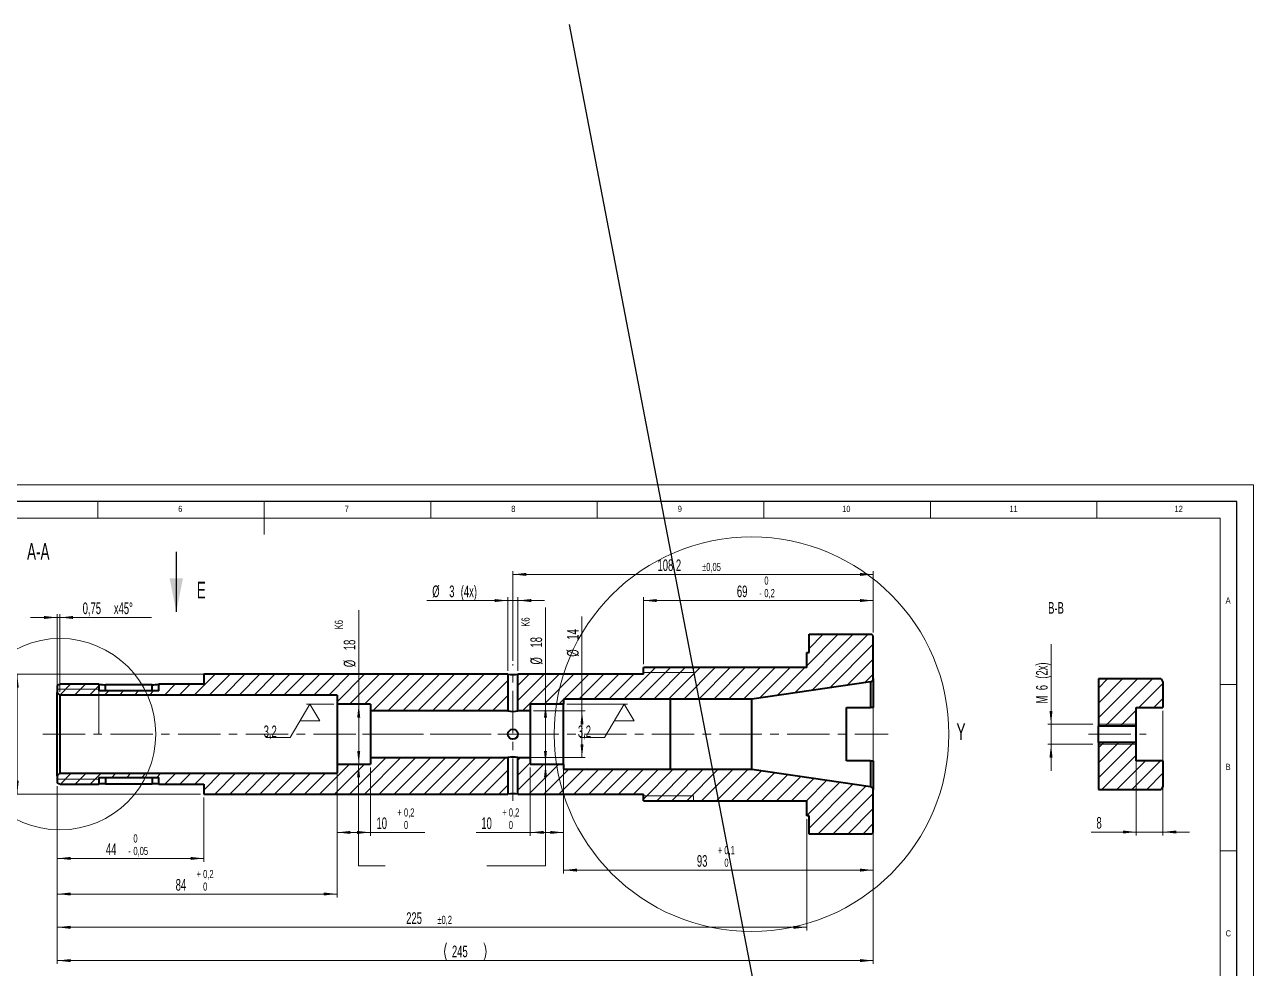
# Model space of a CAD drawing. Header units: millimetres. Extents: x 0 to 597, y 0 to 558.
# Drawn here: x 225 to 594, y 274.7 to 558.2 of the extents above; entities that cross this region are included whole.
import ezdxf

# ---------------------------------------------------------------- set-up
doc = ezdxf.new("R2010")
doc.units = ezdxf.units.MM
doc.linetypes.add('CENTERX2', pattern=[20.32, 12.7, -2.54, 2.54, -2.54])
doc.linetypes.add('HIDDEN', pattern=[1.905, 1.27, -0.635])
doc.styles.add('SLDTEXTSTYLE1', font='TXT', dxfattribs={"width": 0.605})
doc.styles.add('SLDTEXTSTYLE3', font='TXT', dxfattribs={"width": 0.75})
doc.dimstyles.new('SLDDIMSTYLE0', dxfattribs={"dimtxt": 3.5, "dimasz": 4, "dimexe": 0, "dimexo": 0.0625, "dimgap": 0.875, "dimtad": 1, "dimrnd": 1e-09, "dimzin": 12, "dimdsep": 46, "dimtxsty": 'SLDTEXTSTYLE1', "dimsah": 1, "dimcen": 0.09, "dimadec": 0, "dimazin": 0, "dimtfac": 1, "dimtdec": 1, "dimtofl": 0, "dimtmove": 0, "dimatfit": 3, "dimfxl": 1, "dimfrac": 2, "dimtolj": 1, "dimtzin": 12, "dimarcsym": 0})
doc.dimstyles.new('SLDDIMSTYLE10', dxfattribs={"dimtxt": 3.5, "dimasz": 4, "dimexe": 0, "dimexo": 0.0625, "dimgap": 0.875, "dimtad": 1, "dimrnd": 1e-09, "dimzin": 12, "dimdsep": 46, "dimtxsty": 'SLDTEXTSTYLE1', "dimsah": 1, "dimcen": 0.09, "dimadec": 0, "dimazin": 0, "dimtol": 1, "dimtp": 0.2, "dimtm": 0.2, "dimtfac": 1, "dimtdec": 1, "dimtofl": 0, "dimtmove": 0, "dimatfit": 3, "dimfxl": 1, "dimfrac": 2, "dimtolj": 1, "dimarcsym": 0})
doc.dimstyles.new('SLDDIMSTYLE11', dxfattribs={"dimtxt": 3.5, "dimasz": 4, "dimexe": 0, "dimexo": 0.0625, "dimgap": 0.875, "dimtad": 1, "dimrnd": 1e-09, "dimzin": 12, "dimdsep": 46, "dimtxsty": 'SLDTEXTSTYLE1', "dimsah": 1, "dimcen": 0.09, "dimadec": 0, "dimazin": 0, "dimtol": 1, "dimtp": 0.05, "dimtm": 0.05, "dimtfac": 1, "dimtofl": 0, "dimtmove": 0, "dimatfit": 3, "dimfxl": 1, "dimfrac": 2, "dimtolj": 1, "dimarcsym": 0})
doc.dimstyles.new('SLDDIMSTYLE18', dxfattribs={"dimtxt": 0, "dimasz": 4, "dimexe": 0, "dimexo": 0.0625, "dimgap": 0, "dimtad": 0, "dimtih": 1, "dimtoh": 1, "dimdec": 0, "dimrnd": 1e-09, "dimzin": 0, "dimdsep": 46, "dimtxsty": 'Standard', "dimblk1": 'NONE', "dimblk2": 'NONE', "dimsah": 1, "dimcen": 0.09, "dimadec": 0, "dimazin": 0, "dimtfac": 4, "dimtdec": 0, "dimtofl": 0, "dimtmove": 0, "dimatfit": 3, "dimldrblk": 'NONE', "dimfxl": 1, "dimfrac": 2, "dimtolj": 1, "dimtzin": 0, "dimarcsym": 0})
doc.dimstyles.new('SLDDIMSTYLE28', dxfattribs={"dimtxt": 3.5, "dimasz": 4, "dimexe": 0, "dimexo": 0.0625, "dimgap": 0.875, "dimtad": 1, "dimrnd": 1e-09, "dimzin": 12, "dimdsep": 46, "dimtxsty": 'SLDTEXTSTYLE1', "dimsah": 1, "dimcen": 0.09, "dimadec": 0, "dimazin": 0, "dimtfac": 1, "dimtdec": 1, "dimtofl": 0, "dimtmove": 0, "dimatfit": 3, "dimfxl": 1, "dimfrac": 2, "dimtolj": 1, "dimtzin": 12, "dimarcsym": 0})
doc.dimstyles.new('SLDDIMSTYLE3', dxfattribs={"dimtxt": 3.5, "dimasz": 4, "dimexe": 0, "dimexo": 0.0625, "dimgap": 0.875, "dimtad": 1, "dimrnd": 1e-09, "dimzin": 12, "dimdsep": 46, "dimtxsty": 'SLDTEXTSTYLE1', "dimsah": 1, "dimcen": 0.09, "dimadec": 0, "dimazin": 0, "dimtfac": 1, "dimtdec": 1, "dimtofl": 0, "dimtmove": 0, "dimatfit": 3, "dimfxl": 1, "dimfrac": 2, "dimtolj": 1, "dimtzin": 12, "dimarcsym": 0})
doc.dimstyles.new('SLDDIMSTYLE4', dxfattribs={"dimtxt": 3.5, "dimasz": 4, "dimexe": 0, "dimexo": 0.0625, "dimgap": 0.875, "dimtad": 1, "dimrnd": 1e-09, "dimzin": 12, "dimdsep": 46, "dimtxsty": 'SLDTEXTSTYLE1', "dimsah": 1, "dimcen": 0.09, "dimadec": 0, "dimazin": 0, "dimtol": 1, "dimtm": 0.05, "dimtfac": 1, "dimtofl": 0, "dimtmove": 0, "dimatfit": 3, "dimfxl": 1, "dimfrac": 2, "dimtolj": 1, "dimarcsym": 0})
doc.dimstyles.new('SLDDIMSTYLE5', dxfattribs={"dimtxt": 3.5, "dimasz": 4, "dimexe": 0, "dimexo": 0.0625, "dimgap": 0.875, "dimtad": 1, "dimrnd": 1e-09, "dimzin": 12, "dimdsep": 46, "dimtxsty": 'SLDTEXTSTYLE1', "dimsah": 1, "dimcen": 0.09, "dimadec": 0, "dimazin": 0, "dimtol": 1, "dimtp": 0.2, "dimtfac": 1, "dimtdec": 1, "dimtofl": 0, "dimtmove": 0, "dimatfit": 3, "dimfxl": 1, "dimfrac": 2, "dimtolj": 1, "dimarcsym": 0})
doc.dimstyles.new('SLDDIMSTYLE6', dxfattribs={"dimtxt": 3.5, "dimasz": 4, "dimexe": 0, "dimexo": 0.0625, "dimgap": 0.875, "dimtad": 1, "dimrnd": 1e-09, "dimzin": 12, "dimdsep": 46, "dimtxsty": 'SLDTEXTSTYLE1', "dimsah": 1, "dimcen": 0.09, "dimadec": 0, "dimazin": 0, "dimtfac": 1, "dimtdec": 1, "dimtofl": 0, "dimtmove": 0, "dimatfit": 3, "dimfxl": 1, "dimfrac": 2, "dimtolj": 1, "dimtzin": 12, "dimarcsym": 0})
doc.dimstyles.new('SLDDIMSTYLE7', dxfattribs={"dimtxt": 3.5, "dimasz": 4, "dimexe": 0, "dimexo": 0.0625, "dimgap": 0.875, "dimtad": 1, "dimrnd": 1e-09, "dimzin": 12, "dimdsep": 46, "dimtxsty": 'SLDTEXTSTYLE1', "dimsah": 1, "dimcen": 0.09, "dimadec": 0, "dimazin": 0, "dimtfac": 1, "dimtofl": 0, "dimtmove": 0, "dimatfit": 3, "dimfxl": 1, "dimfrac": 2, "dimtolj": 1, "dimtzin": 12, "dimarcsym": 0})
doc.dimstyles.new('SLDDIMSTYLE8', dxfattribs={"dimtxt": 3.5, "dimasz": 4, "dimexe": 0, "dimexo": 0.0625, "dimgap": 0.875, "dimtad": 1, "dimrnd": 1e-09, "dimzin": 12, "dimdsep": 46, "dimtxsty": 'SLDTEXTSTYLE1', "dimsah": 1, "dimcen": 0.09, "dimadec": 0, "dimazin": 0, "dimtol": 1, "dimtm": 0.2, "dimtfac": 1, "dimtdec": 1, "dimtofl": 0, "dimtmove": 0, "dimatfit": 3, "dimfxl": 1, "dimfrac": 2, "dimtolj": 1, "dimarcsym": 0})
doc.dimstyles.new('SLDDIMSTYLE9', dxfattribs={"dimtxt": 3.5, "dimasz": 4, "dimexe": 0, "dimexo": 0.0625, "dimgap": 0.875, "dimtad": 1, "dimrnd": 1e-09, "dimzin": 12, "dimdsep": 46, "dimtxsty": 'SLDTEXTSTYLE1', "dimsah": 1, "dimcen": 0.09, "dimadec": 0, "dimazin": 0, "dimtol": 1, "dimtp": 0.1, "dimtfac": 1, "dimtdec": 1, "dimtofl": 0, "dimtmove": 0, "dimatfit": 3, "dimfxl": 1, "dimfrac": 2, "dimtolj": 1, "dimarcsym": 0})

# ---------------------------------------------------------------- blocks, each defined once
blk = doc.blocks.new('*D22')
at = {"color": 7, "linetype": 'Continuous', "lineweight": 15}
for p, q in [((372.17, 363.06), (221.84, 363.06)), ((222.84, 327.06), (222.84, 363.06)), ((277.87, 327.06), (221.84, 327.06))]:
    blk.add_line(p, q, dxfattribs=at)
for points in [[(222.84, 363.06), (222.39, 359.06), (223.29, 359.06)], [(222.84, 327.06), (223.29, 331.06), (222.39, 331.06)]]:
    blk.add_solid(points, dxfattribs=at)
at = {"color": 7, "linetype": 'Continuous', "lineweight": 15, "char_height": 3.5, "attachment_point": 1, "rotation": 90, "style": 'SLDTEXTSTYLE1'}
for s, insert in [('36', (218.33, 344.94)), ('%%c', (218.33, 339.84))]:
    blk.add_mtext(s, dxfattribs=dict(at, insert=insert))
blk = doc.blocks.new('*D23')
at = {"color": 7, "linetype": 'Continuous', "lineweight": 15}
for p, q in [((234.87, 380.12), (226.87, 380.12)), ((234.87, 358.56), (234.87, 381.12)), ((234.87, 380.12), (235.62, 380.12)), ((235.62, 357.81), (235.62, 381.12)), ((235.62, 380.12), (263.11, 380.12))]:
    blk.add_line(p, q, dxfattribs=at)
for points in [[(234.87, 380.12), (230.87, 380.57), (230.87, 379.67)], [(235.62, 380.12), (239.62, 379.67), (239.62, 380.57)]]:
    blk.add_solid(points, dxfattribs=at)
at = {"color": 7, "linetype": 'Continuous', "lineweight": 15, "char_height": 3.5, "attachment_point": 1, "style": 'SLDTEXTSTYLE1'}
for s, insert in [('0,75', (242.49, 384.63)), ('x45°', (251.85, 384.63))]:
    blk.add_mtext(s, dxfattribs=dict(at, insert=insert))
blk = doc.blocks.new('*D24')
at = {"color": 7, "linetype": 'Continuous', "lineweight": 15}
for p, q in [((234.87, 329.42), (234.87, 306.75)), ((278.87, 326.06), (278.87, 306.75)), ((234.87, 307.75), (278.87, 307.75))]:
    blk.add_line(p, q, dxfattribs=at)
for points in [[(234.87, 307.75), (238.87, 307.3), (238.87, 308.2)], [(278.87, 307.75), (274.87, 308.2), (274.87, 307.3)]]:
    blk.add_solid(points, dxfattribs=at)
at = {"color": 7, "linetype": 'Continuous', "lineweight": 15, "attachment_point": 1, "style": 'SLDTEXTSTYLE1'}
for s, insert, char_height in [('0', (257.72, 314.97), 2.45), ('44', (249.47, 312.26), 3.5), ('0,05', (257.72, 311.21), 2.45), ('-', (256.18, 311.21), 2.45)]:
    blk.add_mtext(s, dxfattribs=dict(at, insert=insert, char_height=char_height))
blk = doc.blocks.new('*D25')
at = {"color": 7, "linetype": 'Continuous', "lineweight": 15}
for p, q in [((318.87, 332.31), (318.87, 296.06)), ((234.87, 329.42), (234.87, 296.06)), ((234.87, 297.06), (318.87, 297.06))]:
    blk.add_line(p, q, dxfattribs=at)
for points in [[(234.87, 297.06), (238.87, 296.61), (238.87, 297.51)], [(318.87, 297.06), (314.87, 297.51), (314.87, 296.61)]]:
    blk.add_solid(points, dxfattribs=at)
at = {"color": 7, "linetype": 'Continuous', "lineweight": 15, "attachment_point": 1, "style": 'SLDTEXTSTYLE1'}
for s, insert, char_height in [('+', (276.69, 304.28), 2.45), ('0,2', (278.65, 304.28), 2.45), ('84', (270.41, 301.57), 3.5), ('0', (278.65, 300.52), 2.45)]:
    blk.add_mtext(s, dxfattribs=dict(at, insert=insert, char_height=char_height))
blk = doc.blocks.new('*D26')
at = {"color": 7, "linetype": 'Continuous', "lineweight": 15}
for p, q in [((318.87, 335.06), (318.87, 314.56)), ((328.87, 335.06), (328.87, 314.56)), ((318.87, 315.56), (328.87, 315.56)), ((328.87, 315.56), (345.21, 315.56))]:
    blk.add_line(p, q, dxfattribs=at)
for points in [[(318.87, 315.56), (322.87, 315.11), (322.87, 316.01)], [(328.87, 315.56), (324.87, 316.01), (324.87, 315.11)]]:
    blk.add_solid(points, dxfattribs=at)
at = {"color": 7, "linetype": 'Continuous', "lineweight": 15, "attachment_point": 1, "style": 'SLDTEXTSTYLE1'}
for s, insert, char_height in [('+', (336.98, 322.78), 2.45), ('0,2', (338.95, 322.78), 2.45), ('10', (330.71, 320.07), 3.5), ('0', (338.95, 319.02), 2.45)]:
    blk.add_mtext(s, dxfattribs=dict(at, insert=insert, char_height=char_height))
blk = doc.blocks.new('*D27')
at = {"color": 7, "linetype": 'Continuous', "lineweight": 15}
for p, q in [((392.4, 352.06), (392.4, 380.39)), ((377.87, 352.06), (393.4, 352.06)), ((392.4, 352.06), (392.4, 338.06)), ((371.17, 338.06), (393.4, 338.06))]:
    blk.add_line(p, q, dxfattribs=at)
for points in [[(392.4, 352.06), (391.95, 348.06), (392.85, 348.06)], [(392.4, 338.06), (392.85, 342.06), (391.95, 342.06)]]:
    blk.add_solid(points, dxfattribs=at)
at = {"color": 7, "linetype": 'Continuous', "lineweight": 15, "char_height": 3.5, "attachment_point": 1, "rotation": 90, "style": 'SLDTEXTSTYLE1'}
for s, insert in [('14', (387.89, 373.45)), ('%%c', (387.89, 368.35))]:
    blk.add_mtext(s, dxfattribs=dict(at, insert=insert))
blk = doc.blocks.new('*D28')
at = {"color": 7, "linetype": 'Continuous', "lineweight": 15}
for p, q in [((381.44, 354.06), (381.44, 383.07)), ((381.44, 336.06), (381.44, 354.06))]:
    blk.add_line(p, q, dxfattribs=at)
for points in [[(381.44, 354.06), (380.99, 350.06), (381.89, 350.06)], [(381.44, 336.06), (381.89, 340.06), (380.99, 340.06)]]:
    blk.add_solid(points, dxfattribs=at)
at = {"color": 7, "linetype": 'Continuous', "lineweight": 15, "attachment_point": 1, "rotation": 90, "style": 'SLDTEXTSTYLE1'}
for s, insert, char_height in [('K6', (374.22, 377.37), 2.45), ('18', (376.93, 371.09), 3.5), ('%%c', (376.93, 365.99), 3.5)]:
    blk.add_mtext(s, dxfattribs=dict(at, insert=insert, char_height=char_height))
blk = doc.blocks.new('*D29')
at = {"color": 7, "linetype": 'Continuous', "lineweight": 15}
for p, q in [((479.87, 360.8), (479.87, 276.06)), ((234.87, 329.42), (234.87, 276.06)), ((234.87, 277.06), (479.87, 277.06))]:
    blk.add_line(p, q, dxfattribs=at)
for centre, start, end in [((357.14, 279.74), 153.4349, 206.5651), ((357.6, 279.74), 333.4349, 26.5651)]:
    blk.add_arc(centre, 6, start, end, dxfattribs=at)
for points in [[(234.87, 277.06), (238.87, 276.61), (238.87, 277.51)], [(479.87, 277.06), (475.87, 277.51), (475.87, 276.61)]]:
    blk.add_solid(points, dxfattribs=at)
at = {"color": 7, "linetype": 'Continuous', "lineweight": 15, "insert": (353.36, 281.57), "char_height": 3.5, "attachment_point": 1, "style": 'SLDTEXTSTYLE1'}
blk.add_mtext('245', dxfattribs=at)
blk = doc.blocks.new('*D30')
at = {"color": 7, "linetype": 'Continuous', "lineweight": 15}
for p, q in [((376.87, 335.06), (376.87, 314.56)), ((386.87, 335.06), (386.87, 314.56)), ((376.87, 315.56), (360.6, 315.56)), ((376.87, 315.56), (386.87, 315.56))]:
    blk.add_line(p, q, dxfattribs=at)
for points in [[(376.87, 315.56), (380.87, 315.11), (380.87, 316.01)], [(386.87, 315.56), (382.87, 316.01), (382.87, 315.11)]]:
    blk.add_solid(points, dxfattribs=at)
at = {"color": 7, "linetype": 'Continuous', "lineweight": 15, "attachment_point": 1, "style": 'SLDTEXTSTYLE1'}
for s, insert, char_height in [('+', (368.47, 322.78), 2.45), ('0,2', (370.43, 322.78), 2.45), ('10', (362.19, 320.07), 3.5), ('0', (370.43, 319.02), 2.45)]:
    blk.add_mtext(s, dxfattribs=dict(at, insert=insert, char_height=char_height))
blk = doc.blocks.new('*D31')
at = {"color": 7, "linetype": 'Continuous', "lineweight": 15}
for p, q in [((410.87, 366.06), (410.87, 386.21)), ((410.87, 385.21), (479.87, 385.21)), ((479.87, 375.56), (479.87, 386.21))]:
    blk.add_line(p, q, dxfattribs=at)
for points in [[(410.87, 385.21), (414.87, 384.76), (414.87, 385.66)], [(479.87, 385.21), (475.87, 385.66), (475.87, 384.76)]]:
    blk.add_solid(points, dxfattribs=at)
at = {"color": 7, "linetype": 'Continuous', "lineweight": 15, "attachment_point": 1, "style": 'SLDTEXTSTYLE1'}
for s, insert, char_height in [('0', (447.15, 392.43), 2.45), ('69', (438.91, 389.72), 3.5), ('0,2', (447.15, 388.67), 2.45), ('-', (445.61, 388.67), 2.45)]:
    blk.add_mtext(s, dxfattribs=dict(at, insert=insert, char_height=char_height))
blk = doc.blocks.new('*D32')
at = {"color": 7, "linetype": 'Continuous', "lineweight": 15}
for p, q in [((479.87, 352.06), (479.87, 303.24)), ((386.87, 333.56), (386.87, 303.24)), ((386.87, 304.24), (479.87, 304.24))]:
    blk.add_line(p, q, dxfattribs=at)
for points in [[(386.87, 304.24), (390.87, 303.79), (390.87, 304.69)], [(479.87, 304.24), (475.87, 304.69), (475.87, 303.79)]]:
    blk.add_solid(points, dxfattribs=at)
at = {"color": 7, "linetype": 'Continuous', "lineweight": 15, "attachment_point": 1, "style": 'SLDTEXTSTYLE1'}
for s, insert, char_height in [('+', (433.19, 311.46), 2.45), ('0,1', (435.15, 311.46), 2.45), ('93', (426.91, 308.75), 3.5), ('0', (435.15, 307.7), 2.45)]:
    blk.add_mtext(s, dxfattribs=dict(at, insert=insert, char_height=char_height))
blk = doc.blocks.new('*D33')
at = {"color": 7, "linetype": 'Continuous', "lineweight": 15}
for p, q in [((234.87, 329.42), (234.87, 286.06)), ((459.87, 319.56), (459.87, 286.06)), ((234.87, 287.06), (459.87, 287.06))]:
    blk.add_line(p, q, dxfattribs=at)
for points in [[(234.87, 287.06), (238.87, 286.61), (238.87, 287.51)], [(459.87, 287.06), (455.87, 287.51), (455.87, 286.61)]]:
    blk.add_solid(points, dxfattribs=at)
at = {"color": 7, "linetype": 'Continuous', "lineweight": 15, "attachment_point": 1, "style": 'SLDTEXTSTYLE1'}
for s, insert, char_height in [('225', (339.63, 291.57), 3.5), ('±0,2', (348.99, 290.52), 2.45)]:
    blk.add_mtext(s, dxfattribs=dict(at, insert=insert, char_height=char_height))
blk = doc.blocks.new('*D34')
at = {"color": 7, "linetype": 'Continuous', "lineweight": 15}
for q in [(325.37, 382.27), (325.37, 336.06)]:
    blk.add_line((325.37, 354.06), q, dxfattribs=at)
for points in [[(325.37, 354.06), (324.92, 350.06), (325.82, 350.06)], [(325.37, 336.06), (325.82, 340.06), (324.92, 340.06)]]:
    blk.add_solid(points, dxfattribs=at)
at = {"color": 7, "linetype": 'Continuous', "lineweight": 15, "attachment_point": 1, "rotation": 90, "style": 'SLDTEXTSTYLE1'}
for s, insert, char_height in [('K6', (318.15, 376.58), 2.45), ('18', (320.86, 370.3), 3.5), ('%%c', (320.86, 365.2), 3.5)]:
    blk.add_mtext(s, dxfattribs=dict(at, insert=insert, char_height=char_height))
blk = doc.blocks.new('*D35')
at = {"color": 7, "linetype": 'Continuous', "lineweight": 15}
for p, q in [((371.67, 367.06), (371.67, 394.06)), ((479.87, 393.06), (371.67, 393.06)), ((479.87, 375.56), (479.87, 394.06))]:
    blk.add_line(p, q, dxfattribs=at)
for points in [[(371.67, 393.06), (375.67, 392.61), (375.67, 393.51)], [(479.87, 393.06), (475.87, 393.51), (475.87, 392.61)]]:
    blk.add_solid(points, dxfattribs=at)
at = {"color": 7, "linetype": 'Continuous', "lineweight": 15, "attachment_point": 1, "style": 'SLDTEXTSTYLE1'}
for s, insert, char_height in [('108,2', (415.09, 397.57), 3.5), ('±0,05', (428.46, 396.52), 2.45)]:
    blk.add_mtext(s, dxfattribs=dict(at, insert=insert, char_height=char_height))
blk = doc.blocks.new('*D36')
at = {"color": 7, "linetype": 'Continuous', "lineweight": 15}
for p, q in [((370.17, 385.21), (345.85, 385.21)), ((370.17, 364.06), (370.17, 386.21)), ((373.17, 385.21), (370.17, 385.21)), ((373.17, 364.06), (373.17, 386.21)), ((373.17, 385.21), (381.17, 385.21))]:
    blk.add_line(p, q, dxfattribs=at)
for points in [[(370.17, 385.21), (366.17, 385.66), (366.17, 384.76)], [(373.17, 385.21), (377.17, 384.76), (377.17, 385.66)]]:
    blk.add_solid(points, dxfattribs=at)
at = {"color": 7, "linetype": 'Continuous', "lineweight": 15, "char_height": 3.5, "attachment_point": 1, "style": 'SLDTEXTSTYLE1'}
for s, insert in [('%%c', (347.44, 389.72)), ('3', (352.54, 389.72)), (' (4x)', (355.21, 389.72))]:
    blk.add_mtext(s, dxfattribs=dict(at, insert=insert))
blk = doc.blocks.new('SW_SFSYMBOL_2')
at = {"color": 0, "linetype": 'Continuous', "lineweight": 0}
for p, q in [((13.9, 10.91), (8, 0.91)), ((21.04, 10.91), (12.9, 10.91)), ((13.9, 10.91), (16.85, 5.91)), ((10.95, 5.91), (16.85, 5.91)), ((8, 0.91), (0.67, 0.91))]:
    blk.add_line(p, q, dxfattribs=at)
at = {"color": 0, "linetype": 'Continuous', "lineweight": 0, "insert": (0, 4.51), "char_height": 3.5, "attachment_point": 1, "style": 'SLDTEXTSTYLE1'}
blk.add_mtext('3,2', dxfattribs=at)
blk = doc.blocks.new('SW_SFSYMBOL_3')
at = {"color": 0, "linetype": 'Continuous', "lineweight": 0}
for p, q in [((-3.3, 10.91), (14.9, 10.91)), ((13.9, 10.91), (8, 0.91)), ((13.9, 10.91), (16.85, 5.91)), ((10.95, 5.91), (16.85, 5.91)), ((8, 0.91), (0.67, 0.91))]:
    blk.add_line(p, q, dxfattribs=at)
at = {"color": 0, "linetype": 'Continuous', "lineweight": 0, "insert": (0, 4.51), "char_height": 3.5, "attachment_point": 1, "style": 'SLDTEXTSTYLE1'}
blk.add_mtext('3,2', dxfattribs=at)
blk = doc.blocks.new('SW_PROJECTIONARROW_0')
at = {"color": 0, "linetype": 'HIDDEN', "lineweight": 0}
blk.add_line((270.6, 399.84), (270.6, 381.84), dxfattribs=at)
blk.add_line((270.6, 399.84), (270.6, 381.84), dxfattribs=at)
at = {"color": 0, "linetype": 'Continuous', "lineweight": 30}
blk.add_line((270.6, 399.84), (270.6, 381.84), dxfattribs=at)
at = {"color": 0, "linetype": 'Continuous', "lineweight": 40}
blk.add_solid([(270.6, 381.84), (272.6, 391.84), (268.6, 391.84)], dxfattribs=at)
blk.add_solid([(270.6, 381.84), (272.6, 391.84), (268.6, 391.84)], dxfattribs=at)
at = {"color": 0, "linetype": 'Continuous', "lineweight": 40, "insert": (276.74, 390.84), "char_height": 5, "attachment_point": 1, "style": 'SLDTEXTSTYLE1'}
blk.add_mtext('E', dxfattribs=at)
blk.add_mtext('E', dxfattribs=at)
blk = doc.blocks.new('_NONE')
blk = doc.blocks.new('*D71')
at = {"color": 7, "linetype": 'Continuous', "lineweight": 15}
for p, q in [((533.23, 348.06), (533.23, 372.15)), ((545.81, 348.06), (532.23, 348.06)), ((533.23, 348.06), (533.23, 342.06)), ((545.81, 342.06), (532.23, 342.06)), ((533.23, 342.06), (533.23, 334.06))]:
    blk.add_line(p, q, dxfattribs=at)
for points in [[(533.23, 348.06), (533.68, 352.06), (532.78, 352.06)], [(533.23, 342.06), (532.78, 338.06), (533.68, 338.06)]]:
    blk.add_solid(points, dxfattribs=at)
at = {"color": 7, "linetype": 'Continuous', "lineweight": 15, "char_height": 3.5, "attachment_point": 1, "rotation": 90, "style": 'SLDTEXTSTYLE1'}
for s, insert in [(' (2x)', (528.72, 360.94)), ('6', (528.72, 358.27)), ('M', (528.72, 354.27))]:
    blk.add_mtext(s, dxfattribs=dict(at, insert=insert))
blk = doc.blocks.new('*D72')
at = {"color": 7, "linetype": 'Continuous', "lineweight": 15}
for p, q in [((566.81, 352.06), (566.81, 314.68)), ((558.81, 346.56), (558.81, 314.68)), ((558.81, 315.68), (545.3, 315.68)), ((558.81, 315.68), (566.81, 315.68)), ((566.81, 315.68), (574.81, 315.68))]:
    blk.add_line(p, q, dxfattribs=at)
for points in [[(558.81, 315.68), (554.81, 316.13), (554.81, 315.23)], [(566.81, 315.68), (570.81, 315.23), (570.81, 316.13)]]:
    blk.add_solid(points, dxfattribs=at)
at = {"color": 7, "linetype": 'Continuous', "lineweight": 15, "insert": (546.88, 320.19), "char_height": 3.5, "attachment_point": 1, "style": 'SLDTEXTSTYLE1'}
blk.add_mtext('8', dxfattribs=at)

msp = doc.modelspace()

# ---------------------------------------------------------------- hatches: boundary and pattern name
at = {"linetype": 'Continuous', "lineweight": 0}
h = msp.add_hatch(dxfattribs=at)
h.set_pattern_fill('ANSI31', style=0)
edge = h.paths.add_edge_path(flags=0)
edge.add_line((443.35547, 355.60943), (479.01406, 360.80965))
edge.add_arc((478.86976, 361.79918), 1, 278.297145, 360)
edge.add_line((479.86976, 361.79918), (479.86976, 374.55943))
edge.add_line((479.86976, 374.55943), (479.36976, 375.05943))
edge.add_line((479.36976, 375.05943), (460.56976, 375.05943))
edge.add_line((460.56976, 375.05943), (460.56976, 369.55943))
edge.add_line((460.56976, 369.55943), (459.86976, 369.55943))
edge.add_line((459.86976, 369.55943), (459.86976, 365.05943))
edge.add_line((459.86976, 365.05943), (410.86976, 365.05943))
edge.add_line((410.86976, 365.05943), (410.86976, 363.05943))
edge.add_line((410.86976, 363.05943), (373.16976, 363.05943))
edge.add_line((373.16976, 363.05943), (373.16976, 352.05943))
edge.add_line((373.16976, 352.05943), (376.86976, 352.05943))
edge.add_line((376.86976, 352.05943), (376.86976, 354.05943))
edge.add_line((376.86976, 354.05943), (386.86976, 354.05943))
edge.add_line((386.86976, 354.05943), (386.86976, 355.55943))
edge.add_line((386.86976, 355.55943), (418.86976, 355.55943))
edge.add_line((418.86976, 355.55943), (418.86976, 355.60943))
edge.add_line((418.86976, 355.60943), (443.35547, 355.60943))
h = msp.add_hatch(dxfattribs=at)
h.set_pattern_fill('ANSI31', style=0)
h.paths.add_polyline_path([(235.61976, 356.80943), (318.86976, 356.80943), (318.86976, 354.05943), (328.86976, 354.05943), (328.86976, 352.05943), (370.16976, 352.05943), (370.16976, 363.05943), (278.86976, 363.05943), (278.86976, 360.05943), (265.36976, 360.05943), (265.36976, 358.05943), (247.36976, 358.05943), (247.36976, 360.05943), (235.86976, 360.05943), (234.86976, 359.69546), (234.86976, 357.55943)], flags=0)
h = msp.add_hatch(dxfattribs=at)
h.set_pattern_fill('ANSI31', style=0)
edge = h.paths.add_edge_path(flags=0)
edge.add_line((558.8065, 347.55943), (558.8065, 353.05943))
edge.add_line((558.8065, 353.05943), (566.8065, 353.05943))
edge.add_line((566.8065, 353.05943), (566.8065, 360.71989))
edge.add_spline(control_points=[(566.8065, 360.71989), (566.64247, 361.02887), (566.47573, 361.33641), (566.3065, 361.64256)], knot_values=[0.021501899, 0.021501899, 0.021501899, 0.021501899, 0.022558226, 0.022558226, 0.022558226, 0.022558226], weights=[1, 1, 1, 1], degree=3, periodic=0)
edge.add_line((566.3065, 361.64256), (547.5065, 361.64256))
edge.add_line((547.5065, 361.64256), (547.5065, 347.55943))
edge.add_line((547.5065, 347.55943), (558.8065, 347.55943))
h = msp.add_hatch(dxfattribs=at)
h.set_pattern_fill('ANSI31', style=0)
edge = h.paths.add_edge_path(flags=0)
edge.add_line((566.8065, 329.39897), (566.8065, 337.05943))
edge.add_line((566.8065, 337.05943), (558.8065, 337.05943))
edge.add_line((558.8065, 337.05943), (558.8065, 342.55943))
edge.add_line((558.8065, 342.55943), (547.5065, 342.55943))
edge.add_line((547.5065, 342.55943), (547.5065, 328.47631))
edge.add_line((547.5065, 328.47631), (566.3065, 328.47631))
edge.add_spline(control_points=[(566.3065, 328.47631), (566.47573, 328.78246), (566.64247, 329.09), (566.8065, 329.39897)], knot_values=[0.022948149, 0.022948149, 0.022948149, 0.022948149, 0.024001187, 0.024001187, 0.024001187, 0.024001187], weights=[1, 1, 1, 1], degree=3, periodic=0)
h = msp.add_hatch(dxfattribs=at)
h.set_pattern_fill('ANSI31', style=0)
h.paths.add_polyline_path([(318.86976, 333.30943), (235.61976, 333.30943), (234.86976, 332.55943), (234.86976, 330.4234), (235.86976, 330.05943), (247.36976, 330.05943), (247.36976, 332.05943), (265.36976, 332.05943), (265.36976, 330.05943), (278.86976, 330.05943), (278.86976, 327.05943), (370.16976, 327.05943), (370.16976, 338.05943), (328.86976, 338.05943), (328.86976, 336.05943), (318.86976, 336.05943)], flags=0)
h = msp.add_hatch(dxfattribs=at)
h.set_pattern_fill('ANSI31', style=0)
edge = h.paths.add_edge_path(flags=0)
edge.add_line((479.36976, 315.05943), (479.86976, 315.55943))
edge.add_line((479.86976, 315.55943), (479.86976, 328.31969))
edge.add_arc((478.86976, 328.31969), 1, 0, 81.702855)
edge.add_line((479.01406, 329.30922), (443.35547, 334.50943))
edge.add_line((443.35547, 334.50943), (418.86976, 334.50943))
edge.add_line((418.86976, 334.50943), (418.86976, 334.55943))
edge.add_line((418.86976, 334.55943), (386.86976, 334.55943))
edge.add_line((386.86976, 334.55943), (386.86976, 336.05943))
edge.add_line((386.86976, 336.05943), (376.86976, 336.05943))
edge.add_line((376.86976, 336.05943), (376.86976, 338.05943))
edge.add_line((376.86976, 338.05943), (373.16976, 338.05943))
edge.add_line((373.16976, 338.05943), (373.16976, 327.05943))
edge.add_line((373.16976, 327.05943), (410.86976, 327.05943))
edge.add_line((410.86976, 327.05943), (410.86976, 325.05943))
edge.add_line((410.86976, 325.05943), (459.86976, 325.05943))
edge.add_line((459.86976, 325.05943), (459.86976, 320.55943))
edge.add_line((459.86976, 320.55943), (460.56976, 320.55943))
edge.add_line((460.56976, 320.55943), (460.56976, 315.05943))
edge.add_line((460.56976, 315.05943), (479.36976, 315.05943))

# ---------------------------------------------------------------- linework, layer by layer
at = {"color": 7, "linetype": 'Continuous', "lineweight": 0}
for p, q in [((594, 420), (0, 420)), ((594, 77.25), (594, 420)), ((247, 410), (247, 415)), ((297, 415), (297, 405)), ((347, 410), (347, 415)), ((397, 415), (397, 410)), ((447, 410), (447, 415)), ((497, 415), (497, 410)), ((547, 410), (547, 415)), ((584, 410), (10, 410)), ((584, 74.25), (584, 410)), ((425.86975, 363.55943), (410.86976, 363.55943)), ((425.86975, 363.55943), (425.86975, 365.05943)), ((247.36975, 358.55943), (234.86975, 358.55943)), ((247.36975, 358.55943), (247.36975, 360.05943)), ((247.36975, 345.05943), (247.36975, 358.55943)), ((584, 360), (589, 360)), ((547.5065, 348.05943), (558.8065, 348.05943)), ((547.5065, 348.05943), (547.5065, 347.55943)), ((547.5065, 347.55943), (547.5065, 342.55943)), ((547.5065, 342.55943), (547.5065, 342.05943)), ((558.8065, 342.05943), (547.5065, 342.05943)), ((325.32638, 336.05943), (325.30136, 305.56093)), ((381.44768, 336.05943), (381.43635, 305.56093)), ((234.86975, 331.55943), (247.36975, 331.55943)), ((247.36975, 330.05943), (247.36975, 331.55943)), ((410.86976, 326.55943), (425.86975, 326.55943)), ((425.86975, 325.05943), (425.86975, 326.55943)), ((589, 310), (584, 310)), ((325.30136, 305.56093), (333.30136, 305.56093)), ((381.43635, 305.56093), (363.84712, 305.56093))]:
    msp.add_line(p, q, dxfattribs=at)
at = {"color": 7, "linetype": 'Continuous', "lineweight": 30}
for p, q in [((589, 415), (5, 415)), ((589, 74.25), (589, 415))]:
    msp.add_line(p, q, dxfattribs=at)
at = {"color": 7, "linetype": 'Continuous', "lineweight": 40}
for p, q in [((460.56976, 369.55943), (460.56976, 375.05943)), ((460.56976, 375.05943), (479.36976, 375.05943)), ((479.86976, 374.55943), (479.36976, 375.05943)), ((479.86976, 361.79918), (479.86976, 374.55943)), ((459.86976, 365.05943), (459.86976, 369.55943)), ((459.86976, 369.55943), (460.56976, 369.55943)), ((370.16976, 363.05943), (278.86976, 363.05943)), ((278.86976, 363.05943), (278.86976, 360.05943)), ((370.16976, 363.05943), (370.16976, 352.05943)), ((373.16976, 352.05943), (373.16976, 363.05943)), ((410.86976, 363.05943), (373.16976, 363.05943)), ((410.86976, 363.05943), (410.86976, 365.05943)), ((459.86976, 365.05943), (410.86976, 365.05943)), ((479.86976, 361.79918), (479.86976, 353.05948)), ((547.5065, 361.64256), (547.5065, 347.55943)), ((566.3065, 361.64256), (547.5065, 361.64256)), ((566.3065, 361.64256), (566.8065, 360.71989)), ((235.86976, 360.05943), (234.86976, 359.69546)), ((234.86976, 359.69546), (234.86976, 357.55943)), ((247.36976, 360.05943), (235.86976, 360.05943)), ((247.36976, 360.05943), (247.36976, 358.05943)), ((265.36976, 358.05943), (247.36976, 358.05943)), ((263.36976, 359.9255), (249.36976, 359.9255)), ((249.36976, 358.05943), (249.36976, 359.9255)), ((263.36976, 358.05943), (263.36976, 359.9255)), ((278.86976, 360.05943), (265.36976, 360.05943)), ((265.36976, 358.05943), (265.36976, 360.05943)), ((479.01406, 360.80965), (443.35547, 355.60943)), ((479.01406, 360.80965), (479.01406, 353.05943)), ((566.8065, 360.71989), (566.8065, 353.05943)), ((234.86976, 357.55943), (235.61976, 356.80943)), ((234.86976, 332.55943), (234.86976, 357.55943)), ((318.86976, 356.80943), (235.61976, 356.80943)), ((235.61976, 356.80943), (235.61976, 333.30943)), ((318.86976, 356.80943), (318.86976, 354.05943)), ((418.86976, 355.55943), (386.86976, 355.55943)), ((386.86976, 355.55943), (386.86976, 354.05943)), ((443.35547, 355.60943), (418.86976, 355.60943)), ((418.86976, 355.60943), (418.86976, 355.55943)), ((418.86976, 355.55943), (418.86976, 334.55943)), ((443.35547, 334.50943), (443.35547, 355.60943)), ((328.86976, 354.05943), (318.86976, 354.05943)), ((318.86976, 354.05943), (318.86976, 336.05943)), ((328.86976, 354.05943), (328.86976, 352.05943)), ((370.16976, 352.05943), (328.86976, 352.05943)), ((328.86976, 352.05943), (328.86976, 338.05943)), ((376.86976, 352.05943), (373.16976, 352.05943)), ((386.86976, 354.05943), (376.86976, 354.05943)), ((376.86976, 354.05943), (376.86976, 352.05943)), ((376.86976, 352.05943), (376.86976, 338.05943)), ((386.86976, 336.05943), (386.86976, 354.05943)), ((471.86976, 353.05943), (479.01406, 353.05943)), ((471.86976, 337.05943), (471.86976, 353.05943)), ((479.86976, 353.05943), (479.01406, 353.05943)), ((558.8065, 353.05943), (566.8065, 353.05943)), ((558.8065, 347.55943), (558.8065, 353.05943)), ((547.5065, 347.55943), (558.8065, 347.55943)), ((547.5065, 342.55943), (547.5065, 347.55943)), ((558.8065, 342.55943), (558.8065, 347.55943)), ((558.8065, 342.55943), (547.5065, 342.55943)), ((547.5065, 342.55943), (547.5065, 328.47631)), ((558.8065, 337.05943), (558.8065, 342.55943)), ((318.86976, 336.05943), (318.86976, 333.30943)), ((318.86976, 336.05943), (328.86976, 336.05943)), ((328.86976, 338.05943), (370.16976, 338.05943)), ((328.86976, 338.05943), (328.86976, 336.05943)), ((370.16976, 338.05943), (370.16976, 327.05943)), ((373.16976, 338.05943), (376.86976, 338.05943)), ((373.16976, 327.05943), (373.16976, 338.05943)), ((376.86976, 338.05943), (376.86976, 336.05943)), ((376.86976, 336.05943), (386.86976, 336.05943)), ((386.86976, 336.05943), (386.86976, 334.55943)), ((479.01406, 337.05943), (471.86976, 337.05943)), ((479.01406, 337.05943), (479.01406, 329.30922)), ((479.01406, 337.05943), (479.86976, 337.05943)), ((479.86976, 337.05939), (479.86976, 328.31969)), ((566.8065, 337.05943), (558.8065, 337.05943)), ((566.8065, 337.05943), (566.8065, 329.39897)), ((235.61976, 333.30943), (234.86976, 332.55943)), ((234.86976, 332.55943), (234.86976, 330.4234)), ((235.61976, 333.30943), (318.86976, 333.30943)), ((386.86976, 334.55943), (418.86976, 334.55943)), ((418.86976, 334.55943), (418.86976, 334.50943)), ((418.86976, 334.50943), (443.35547, 334.50943)), ((443.35547, 334.50943), (479.01406, 329.30922)), ((234.86976, 330.4234), (235.86976, 330.05943)), ((235.86976, 330.05943), (247.36976, 330.05943)), ((247.36976, 332.05943), (247.36976, 330.05943)), ((247.36976, 332.05943), (265.36976, 332.05943)), ((249.36976, 332.05943), (249.36976, 330.19337)), ((249.36976, 330.19337), (263.36976, 330.19337)), ((263.36976, 332.05943), (263.36976, 330.19337)), ((265.36976, 330.05943), (265.36976, 332.05943)), ((265.36976, 330.05943), (278.86976, 330.05943)), ((278.86976, 330.05943), (278.86976, 327.05943)), ((547.5065, 328.47631), (566.3065, 328.47631)), ((566.8065, 329.39897), (566.3065, 328.47631)), ((278.86976, 327.05943), (370.16976, 327.05943)), ((373.16976, 327.05943), (410.86976, 327.05943)), ((410.86976, 325.05943), (410.86976, 327.05943)), ((410.86976, 325.05943), (459.86976, 325.05943)), ((459.86976, 320.55943), (459.86976, 325.05943)), ((479.86976, 315.55943), (479.86976, 328.31969)), ((460.56976, 320.55943), (459.86976, 320.55943)), ((460.56976, 315.05943), (460.56976, 320.55943)), ((479.36976, 315.05943), (460.56976, 315.05943)), ((479.36976, 315.05943), (479.86976, 315.55943))]:
    msp.add_line(p, q, dxfattribs=at)
at = {"color": 7, "linetype": 'CENTERX2', "lineweight": 0}
for p, q in [((371.66976, 325.01975), (371.66976, 366.05943)), ((230.50121, 345.05943), (484.3781, 345.05943)), ((379.86976, 345.05943), (325.86976, 345.05943)), ((544.5065, 345.05943), (561.8065, 345.05943))]:
    msp.add_line(p, q, dxfattribs=at)
at = {"color": 7, "linetype": 'Continuous', "lineweight": 0}
for centre, radius in [((443.31096, 345.05943), 59.25938), ((235.67812, 345.05943), 28.7491)]:
    msp.add_circle(centre, radius, dxfattribs=at)
at = {"color": 7, "linetype": 'Continuous', "lineweight": 40}
msp.add_circle((371.66976, 345.05943), 1.5, dxfattribs=at)
for centre, radius, start, end in [((371.66976, 381.0268), 18.02987, 265.227747, 274.772253), ((478.86976, 361.79918), 1, 278.297145, 0), ((249.38154, 375.10151), 15.17601, 262.382242, 269.9555024), ((263.35978, 375.07455), 15.14905, 270.0377488, 277.6245069), ((371.66976, 358.97415), 7.07555, 257.7605482, 282.2394518), ((371.66976, 331.14401), 7.07624, 77.7617585, 102.2382415), ((249.37974, 315.04432), 15.14905, 90.0377488, 97.6245069), ((263.35878, 315.02952), 15.16385, 82.3792012, 89.9585432), ((478.86976, 328.31969), 1, 0, 81.702855), ((371.66976, 309.09205), 18.02989, 85.227752, 94.772248)]:
    msp.add_arc(centre, radius, start, end, dxfattribs=at)
at = {"color": 7, "linetype": 'Continuous', "lineweight": 0}
for points in [[(325.32638, 336.05943), (324.8731, 332.0598), (325.7731, 332.05907)], [(381.44768, 336.05943), (380.9962, 332.0596), (381.8962, 332.05927)]]:
    msp.add_solid(points, dxfattribs=at)

# ---------------------------------------------------------------- block references
at = {"color": 7, "linetype": 'Continuous', "lineweight": 40}
msp.add_blockref('SW_PROJECTIONARROW_0', (0, 0), dxfattribs=at)
at = {"color": 7, "linetype": 'Continuous', "lineweight": 0}
for name, p in [('SW_SFSYMBOL_2', (296.83071, 343.15278)), ('SW_SFSYMBOL_3', (391.17374, 343.15278))]:
    msp.add_blockref(name, p, dxfattribs=at)

# ---------------------------------------------------------------- texts
at = {"color": 7, "linetype": 'Continuous', "lineweight": 0, "attachment_point": 1}
for s, insert, char_height, style in [('6', (271.16667, 413.66802), 1.85208, 'SLDTEXTSTYLE3'), ('7', (321.16667, 413.66802), 1.85208, 'SLDTEXTSTYLE3'), ('8', (371.16667, 413.66802), 1.85208, 'SLDTEXTSTYLE3'), ('9', (421.16667, 413.66802), 1.85208, 'SLDTEXTSTYLE3'), ('10', (470.54167, 413.66802), 1.852083, 'SLDTEXTSTYLE3'), ('11', (520.75001, 413.66802), 1.852083, 'SLDTEXTSTYLE3'), ('12', (570.33334, 413.66802), 1.852083, 'SLDTEXTSTYLE3'), ('A-A', (225.78628, 402.44546), 5, 'SLDTEXTSTYLE1'), ('B-B', (532.36345, 384.76124), 3.5, 'SLDTEXTSTYLE1'), ('A', (585.66668, 386.16802), 1.85208, 'SLDTEXTSTYLE3'), ('Y', (504.85561, 348.27708), 5, 'SLDTEXTSTYLE1'), ('B', (585.66668, 336.16802), 1.85208, 'SLDTEXTSTYLE3'), ('C', (585.66668, 286.16802), 1.85208, 'SLDTEXTSTYLE3')]:
    msp.add_mtext(s, dxfattribs=dict(at, insert=insert, char_height=char_height, style=style))

# ---------------------------------------------------------------- dimensions: what is measured, and where the dimension line sits
at = {"color": 7, "linetype": 'Continuous', "lineweight": 15}
for base, p1, p2, dimstyle, picture, middle in [((371.66976, 393.05943), (479.86976, 374.55943), (371.66976, 366.05943), 'SLDDIMSTYLE11', '*D35', (425.76976, 393.05943)), ((479.86976, 385.20761), (410.86976, 365.05943), (479.86976, 374.55943), 'SLDDIMSTYLE8', '*D31', (445.36976, 385.20761)), ((479.86976, 304.23682), (386.86976, 334.55943), (479.86976, 353.05943), 'SLDDIMSTYLE9', '*D32', (433.36976, 304.23682)), ((566.8065, 315.67609), (558.8065, 347.55943), (566.8065, 353.05943), 'SLDDIMSTYLE3', '*D72', (548.22165, 315.67609)), ((328.86976, 315.55749), (318.86976, 336.05943), (328.86976, 336.05943), 'SLDDIMSTYLE5', '*D26', (337.16641, 315.55749)), ((386.86976, 315.55749), (376.86976, 336.05943), (386.86976, 336.05943), 'SLDDIMSTYLE5', '*D30', (368.65181, 315.55749)), ((318.86976, 297.05943), (234.86976, 330.4234), (318.86976, 333.30943), 'SLDDIMSTYLE5', '*D25', (276.86976, 297.05943)), ((278.86976, 307.7518), (234.86976, 330.4234), (278.86976, 327.05943), 'SLDDIMSTYLE4', '*D24', (256.86976, 307.7518)), ((459.86976, 287.05943), (234.86976, 330.4234), (459.86976, 320.55943), 'SLDDIMSTYLE10', '*D33', (347.36976, 287.05943))]:
    dim = msp.add_linear_dim(base=base, p1=p1, p2=p2, dimstyle=dimstyle, dxfattribs=at)
    dim.commit()
    dim.dimension.update_dxf_attribs({"geometry": picture, "text_midpoint": middle, "dimtype": 160})
for base, p1, p2, text, dimstyle, picture, middle in [((370.16976, 385.20761), (373.16976, 363.05943), (370.16976, 363.05943), '%%c<> (4x)', 'SLDDIMSTYLE3', '*D36', (356.12986, 385.20761)), ((235.61976, 380.11942), (234.86976, 357.55943), (235.61976, 356.80943), '<>x45°', 'SLDDIMSTYLE3', '*D23', (252.00564, 380.11942)), ((479.86976, 277.05943), (234.86976, 330.4234), (479.86976, 361.79918), '(<>)', 'SLDDIMSTYLE7', '*D29', (357.36976, 277.05943))]:
    dim = msp.add_linear_dim(base=base, p1=p1, p2=p2, text=text, dimstyle=dimstyle, dxfattribs=at)
    dim.commit()
    dim.dimension.update_dxf_attribs({"geometry": picture, "text_midpoint": middle, "dimtype": 160})
for base, p1, p2, text, dimstyle, picture, middle in [((325.37066, 336.05943), (328.86976, 354.05943), (328.86976, 336.05943), '%%c<>\\SK6^ ;', 'SLDDIMSTYLE6', '*D34', (325.37066, 372.93994)), ((392.3992, 338.05943), (376.86976, 352.05943), (370.16976, 338.05943), '%%c<>', 'SLDDIMSTYLE0', '*D27', (392.3992, 373.57375)), ((381.44279, 354.05943), (376.86976, 336.05943), (376.86976, 354.05943), '%%c<>\\SK6^ ;', 'SLDDIMSTYLE6', '*D28', (381.44279, 373.73674)), ((533.22833, 342.05943), (546.8065, 348.05943), (546.8065, 342.05943), 'M<> (2x)', 'SLDDIMSTYLE28', '*D71', (533.22833, 362.41276)), ((222.83961, 363.05943), (278.86976, 327.05943), (373.16976, 363.05943), '%%c<>', 'SLDDIMSTYLE0', '*D22', (222.83961, 345.05943))]:
    dim = msp.add_linear_dim(base=base, p1=p1, p2=p2, angle=90, text=text, dimstyle=dimstyle, dxfattribs=at)
    dim.commit()
    dim.dimension.update_dxf_attribs({"geometry": picture, "text_midpoint": middle, "dimtype": 160})

# ---------------------------------------------------------------- leaders
at = {"color": 7, "linetype": 'Continuous', "lineweight": 0, "has_arrowhead": 0}
msp.add_leader([(388.53984, 558.21208), (461.25578, 179.88574)], dimstyle='SLDDIMSTYLE18', dxfattribs=at)

doc.saveas('drawing.dxf')
